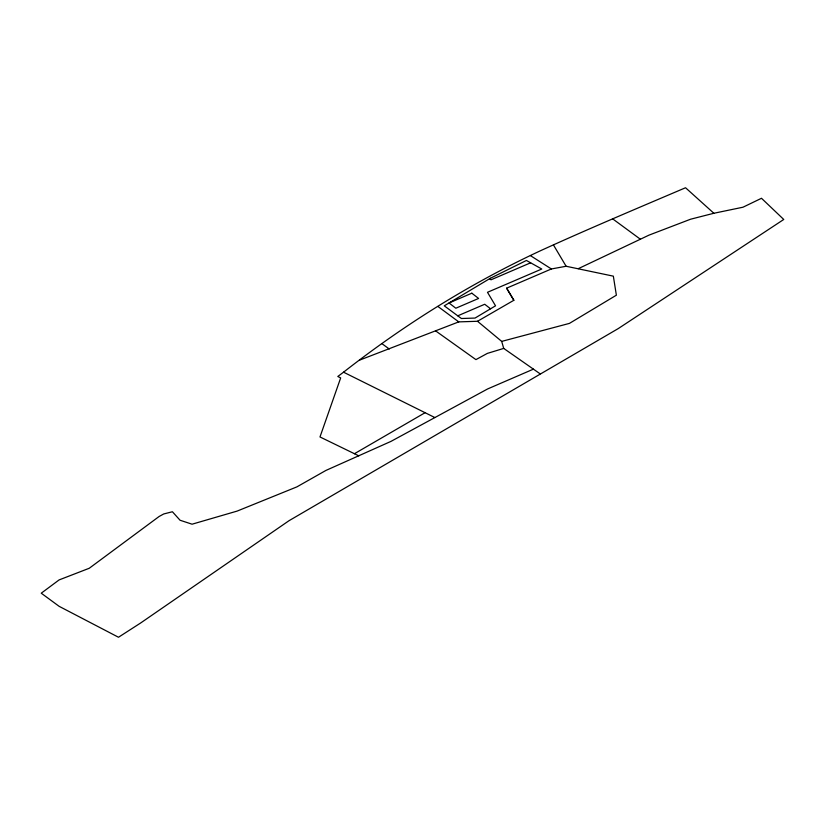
<?xml version="1.0" encoding="UTF-8"?>
<svg xmlns="http://www.w3.org/2000/svg" width="825" height="825" viewBox="0 0 825 825"><rect width="100%" height="100%" fill="white"/><g stroke="black" fill="none" stroke-linecap="round" stroke-linejoin="round"><path stroke-width="1.24" d="M358.762 455.823L319.987 436.951L340.673 377.912L337.796 376.489L343.54 372.188C404.621 324.452 470.827 283.088 541.148 250.429C588.906 228.659 637.271 208.323 685.544 187.749L713.873 213.263L742.964 207.219L761.496 198.278L783.75 219.471L618.317 328.546L288.998 520.719L140.632 622.999L118.491 637.251L59.142 606.334L41.25 593.196L59.091 579.923L89.255 568.26L159.112 516.491L163.721 513.965L172.415 511.748L180.056 520.245L192.081 524.195L237.115 511.098L296.907 486.874L325.896 470.446L390.916 441.416L487.627 388.946L533.424 369.146M425.081 412.706L354.441 453.719M477.52 321.276L513.851 300.279L506.643 288.162L551.389 268.96L566.115 266.258L613.346 276.158L616.368 295.195L569.436 323.39L501.703 341.395L477.52 321.276L458.752 321.884L359.772 360.051M578.335 268.651L649.017 235.125L690.607 219.213L713.873 213.263M530.63 262.804L490.978 279.809L489.586 278.726M457.762 315.82L484.718 304.26L490.555 308.798M540.179 373.859L503.704 348.408L487.369 353.389L475.922 359.618L435.538 330.835M343.54 372.188L434.868 417.563M530.423 255.616L551.389 268.96M381.82 343.571L389.256 349.016M612.542 218.769L640.303 239.167M437.941 306.467L458.752 321.884M506.602 288.162L513.851 300.279M553.482 244.994L566.115 266.258M501.703 341.395L503.704 348.408M490.277 278.314L444.273 305.827L461.402 318.512L475.035 318.068L495.536 305.817L487.493 292.298L541.778 269.022L526.433 260.463L490.277 278.314M471.838 293.195L449.048 302.971L455.812 308.23L478.603 298.454L471.838 293.195"/></g></svg>
